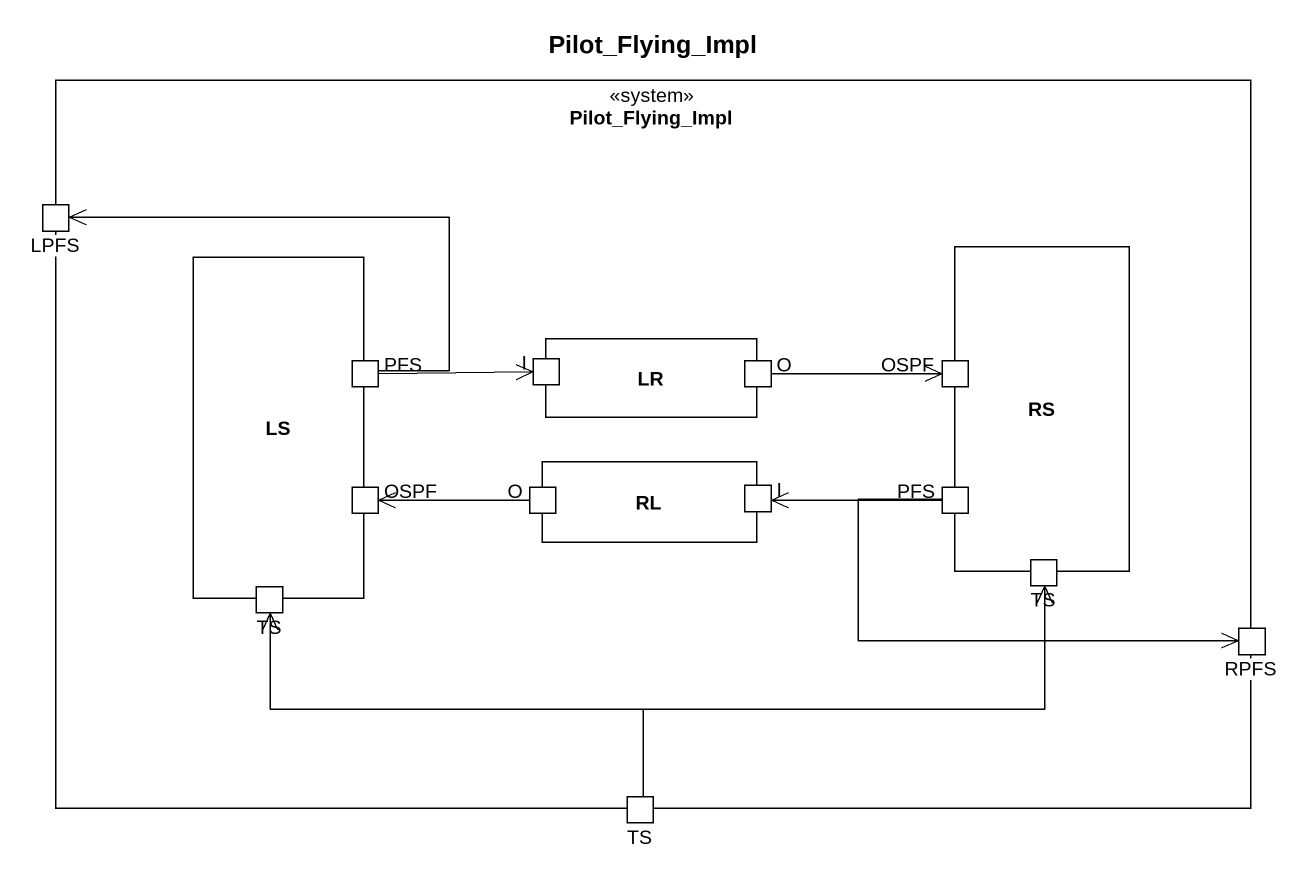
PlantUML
@startuml
title Pilot_Flying_Impl
rectangle Pilot_Flying_Impl <<system>> {
  port LPFS <<port>>
  rectangle LS {
    port PFS <<port>>
    port "OSPF" as OSPF_2 <<port>>
    port TS <<port>>
  }
  rectangle RS {
    port OSPF <<port>>
    port "PFS" as PFS_2 <<port>>
    port "TS" as TS_2 <<port>>
  }
  rectangle LR {
    port I <<port>>
    port "O" as O_ <<port>>
  }
  rectangle RL {
    port "O" as O__2 <<port>>
    port "I" as I_2 <<port>>
  }
  port RPFS <<port>>
  port "TS" as TS_3 <<port>>
}
PFS -left-> LPFS
PFS -right-> I
O_ -right-> OSPF
O__2 -left-> OSPF_2
PFS_2 -left-> I_2
PFS_2 -right-> RPFS
TS_3 -left-> TS
TS_3 -right-> TS_2
@enduml
